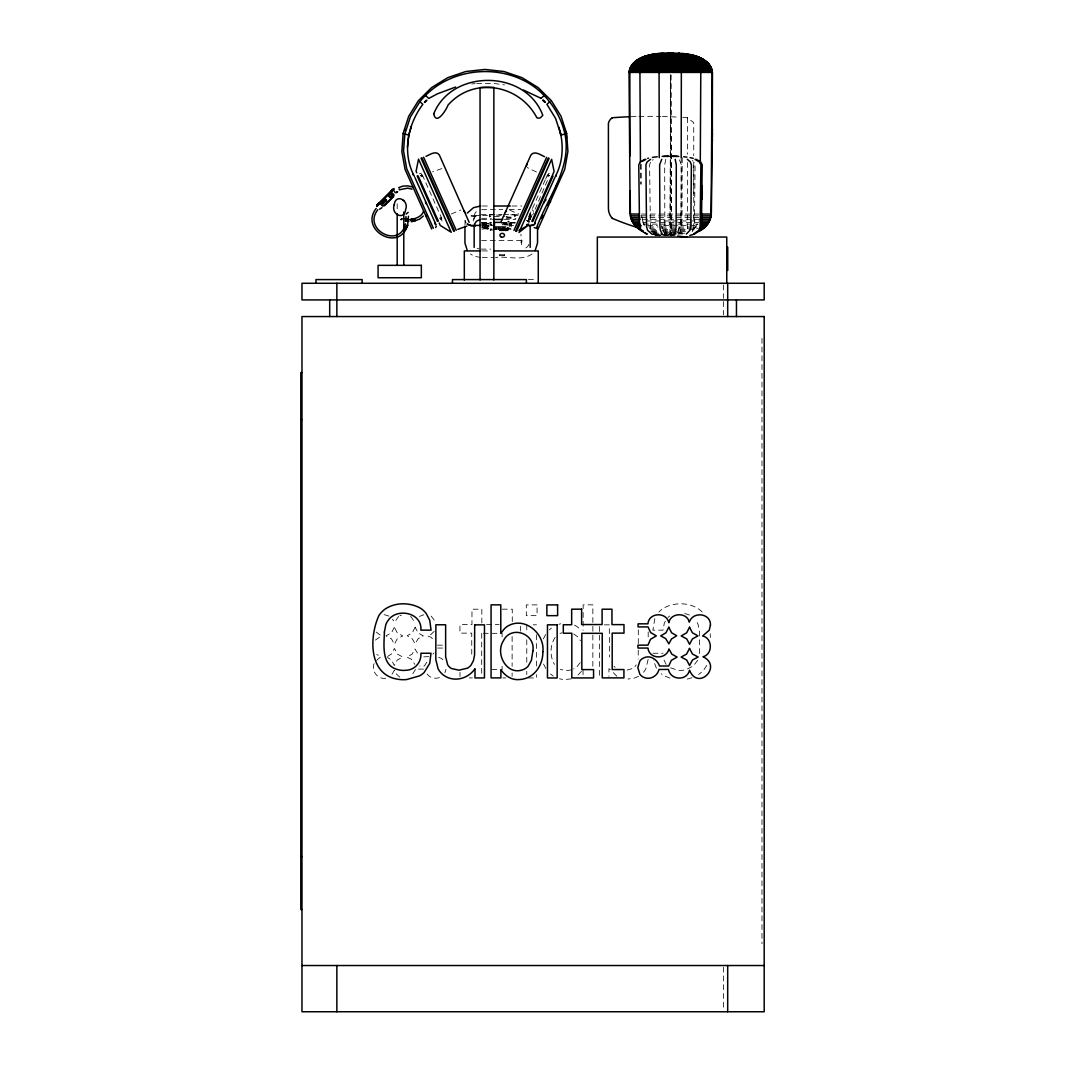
<?xml version="1.0" encoding="UTF-8"?>
<svg xmlns="http://www.w3.org/2000/svg" width="1065" height="1065" viewBox="0 0 1065 1065"><rect width="100%" height="100%" fill="white"/><g stroke="black" fill="none" stroke-linecap="round" stroke-linejoin="round"><path stroke-width="0.75" stroke-dasharray="5 3.75" d="M638.294 650.156L638.148 659.062M638.294 643.566L638.308 628.736M670.524 235.991L670.697 75.056L669.912 235.991M681.187 157.713L681.014 215.836L679.843 225.58L677.793 231.425M682.226 157.713L682.039 215.836L680.735 225.58L677.846 232.37M670.138 235.991L670.63 75.056M527.921 221.72L531.222 214.318L529.811 213.306M648.119 659.501L645.856 668.767A18.584 18.584 0 0 1 642.222 673.613M487.024 225.7L488.289 226.406L486.905 225.341M699.386 653.537L699.532 632.038L698.107 624.569A18.531 18.531 0 0 0 695.884 620.536M473.219 221.027L473.499 219.323A7.908 6.55 0 0 1 477.173 215.343M474.151 216.009L475.203 212.734L478.105 210.338M520.905 242.461L521.983 240.197L521.517 245.602L520.958 234.18M464.939 225.381L465.219 219.284M445.969 669.353L444.944 672.721M374.095 663.602C370.647 671.855 379.38 681.134 387.766 677.686M481.886 223.237C484.482 220.881 485.88 227.843 484.362 223.211C487.384 220.468 486.212 225.114 486.812 225.567M487.011 224.063L488.276 223.344L487.024 223.344L485.946 225.061M486.958 226.605L488.303 226.086M485.4 224.675C482.512 227.87 483.696 226.872 486.865 226.406M654.842 618.552L652.872 630.147L663.042 630.147L664.28 623.278L666.45 619.111M485.667 228.829L486.705 227.404A1.478 1.278 0 0 1 487.557 227.497C489.314 230.959 483.537 228.536 481.859 229.108M420.795 176.936L422.765 175.938M665.798 159.324L664.68 164.769L664.826 226.525L666.091 234.06M545.253 179.839L527.854 218.764L530.437 219.789M545.679 178.88L547.477 174.846L550.072 175.871M529.372 215.37L531.462 216.195C531.142 219.843 527.228 215.902 527.481 221.041L529.744 221.933M548.568 176.777L547.53 176.151L548.861 173.196L551.124 174.088M547.397 180.531L532.686 214.957M543.376 638.92L545.852 634.101M486.958 226.219L485.866 227.391L484.335 226.512M501.335 215.13C500.909 216.062 486.146 213.107 490.113 216.528L504.53 216.528M484.295 223.903L483.35 224.662L484.202 225.62M697.682 660.287L693.528 665.771L686.18 669.592A19.969 19.969 0 0 1 678.032 670.271L669.872 667.662M650.395 162.279L649.583 165.195L650.435 228.868M697.322 224.129L692.303 230.386M706.814 665.412L703.393 670.511L698.573 674.598M426.706 662.297L424.403 666.011L419.823 666.011M504.557 255.454L504.264 254.735M392.04 674.225L394.396 670.191L396.792 674.438L399.814 677.14M555.158 637.389C549.886 645.23 549.66 656.266 554.466 664.4M580.185 662.616L577.283 666.397L573.596 669.006M488.169 228.749L481.859 228.722M692.862 230.386L697.162 225.58L660.739 225.58M485.534 228.735L486.705 227.018A1.491 1.291 0 0 1 487.357 227.045L488.249 227.79A1.518 1.318 0 0 1 488.249 228.576M581.463 671.349L576.711 676.408M481.886 222.851L483.364 222.359L484.362 223.211M678.698 234.06L680.575 230.359L681.054 226.525L681.334 164.769L679.244 159.324M434.214 631.372L430.846 634.514L427.598 635.898L430.966 637.269L434.32 640.518M432.976 654.176L433.974 652.925M375.359 640.078L381.337 635.978L375.785 631.745M415.483 669.432L411.316 676.142M692.25 231.757L694.447 226.525L695.086 165.195L694.127 162.279M481.952 225.128L482.778 224.675L481.952 225.514M451.347 213.998L460.905 209.951M481.952 227.457L482.791 227.018L481.952 227.843M531.129 214.411L529.784 214.225M376.504 660.407L380.937 656.732L376.77 654.482M549.327 629.921L551.444 628.084M667.928 617.434L669.672 616.036M398.656 616.355L394.649 622.16L392.426 619.231M652.326 160.203L653.164 159.604M532.047 253.949C521.504 261.551 507.326 255.68 495.478 257.57M419.437 616.449L423.857 614.705M441.815 168.616L432.523 171.851M638.561 676.328L634.221 678.139L627.951 679.031M499.778 254.735L499.778 255.64M504.517 255.613L499.711 255.707M387.54 656.506L391.481 654.016L394.423 648.439L397.338 654.083L402.81 657.078L397.285 659.967L394.356 665.492L391.414 659.941L387.5 657.518M440.59 219.257L441.323 218.897L440.551 219.15M420.675 175.645L421.767 175.139L420.622 175.525M419.397 173.781L420.901 173.196L422.219 176.151M439.286 218.298L441.416 217.673M442.082 221.121L440.87 217.886M485.4 225.061L484.349 225.94L483.35 224.662M559.99 633.462L561.934 632.756M399.961 615.65L401.465 615.117M692.01 677.726L688.363 678.804A33.814 33.814 0 0 1 684.689 679.47M483.35 225.048L485.081 222.811L486.958 223.504M499.711 254.668L504.664 254.881M558.832 624.25L560.722 623.784M571.466 669.858L566.66 670.63L560.35 669.446M571.319 678.858L564.543 679.55A23.643 23.643 0 0 1 559.484 678.751M428.769 656.612L423.191 656.892M504.584 224.915L505.928 224.955M627.059 670.098L632.477 668.501A10.61 10.61 0 0 0 636.258 664.84M471.768 83.989L475.03 83.549M506.141 216.528C515.433 218.964 519.387 213.426 507.739 215.13M506.141 217.034C507.792 218.312 518.908 217.087 514.142 215.13M521.517 240.584L481.593 240.65M471.129 215.729L475.456 215.729L479.104 216.967M476.667 83.469L494.732 83.549L504.49 84.854M471.076 216.062L477.373 216.901M423.497 669.1L416.961 669.113M481.633 209.672L502.76 209.552M509.27 209.525L520.639 209.459M481.633 219.536L491.391 219.483M504.384 219.417L515.766 219.35M693.741 165.807L693.741 195.774M482.299 206.011L490.539 206.011M511.932 206.011L521.81 206.011M641.503 214.052L700.73 214.052M481.127 214.478L502.041 214.478M503.652 214.478L518.122 214.478M480.874 215.556L474.218 215.556L474.151 219.323M482.538 215.556L489.194 215.556M515.074 215.556L518.083 215.556M640.904 215.836L700.57 215.836M641.183 217.593L700.291 217.593M481.606 218.325L491.418 218.325M506.141 218.325L515.953 218.325M699.905 219.31L641.583 219.31L644.325 225.58M641.649 215.836L642.821 220.974L699.386 220.974M507.566 221.52L508.924 221.52M502.361 222.385L513.916 222.385A1.85 1.531 0 0 1 515.22 222.825M642.821 220.974L643.433 222.585L657.877 222.585M660.14 222.585L698.746 222.585M481.606 222.825L491.418 222.825M501.242 222.825L515.953 222.825M481.593 222.931L491.418 222.931M501.242 222.931L515.966 222.931M487.011 223.677L488.276 223.73M509.855 223.956L511.227 223.956M643.473 224.129L658.223 224.129M660.42 224.129L698.001 224.129M490.259 224.582L491.91 224.582M491.91 224.955L490.259 224.955L490.259 223.543M482.019 225.421L494.506 225.421M513.53 225.421L510.215 225.421L510.215 222.385M647.6 225.58L657.451 225.58M648.439 226.951L657.93 226.951M661.099 226.951L696.217 226.951M483.297 227.018L485.547 228.003M649.344 228.216L657.704 228.216M661.485 228.216L698.054 228.216M485.613 228.389L483.297 227.404M491.91 229.002L490.259 229.002L490.259 230.399M490.259 229.388L491.91 229.388M650.648 229.361L657.811 229.361M662.71 229.361L696.35 229.361M490.259 230.027L493.308 230.027M651.673 230.386L657.784 230.386M662.363 230.386L686.113 230.386M651.86 231.425L658.223 231.425M662.989 231.425L685.86 231.425M651.966 232.37L659.262 232.37M663.628 232.37L676.342 232.37M677.207 232.37L684.609 232.37M658.716 233.208L653.684 233.208L660.859 235.538L657.371 235.538L654.895 235.112L675.17 235.112M684.768 233.208L664.28 233.208L666.996 235.538M651.381 233.954L662.257 233.954M664.946 233.954L676.528 233.954M677.62 233.954L684.449 233.954M652.446 234.593L675.862 234.593M663.934 235.538L674.145 235.538M481.127 249.117L490.779 249.117M482.392 250.927L490.606 250.927M482.299 257.57L493.827 257.57M528.4 279.589L536.627 279.589M502.307 609.18L512.265 609.18L512.265 621.627M486.559 624.556L499.152 624.556M533.232 624.822L536.467 624.822M604.361 624.849L609.26 624.849L609.593 656.985M483.257 633.316L502.108 633.316L502.108 638.268M437.422 645.15L443.173 645.15M437.609 648.053L442.587 648.053M652.952 653.258L663.042 653.258M491.844 669.605L502.108 669.605L502.108 666.304M469.292 677.899L472.394 677.899M502.8 677.926L505.915 677.926M528.386 677.952L536.467 677.952L536.467 674.624M529.252 216.009L531.395 216.062M384.146 614.638L389.83 616.369M529.172 215.556L531.342 215.729M480.661 257.57L473.552 255.946L470.424 253.949M657.371 235.538L659.861 235.844M659.927 235.844L655.002 235.112M505.529 223.397L506.594 223.73A2.276 1.97 0 0 1 507.246 224.249L507.566 224.608M650.635 231.078L655.374 232.197A243.113 243.113 0 0 0 658.543 232.876M661.112 235.538L654.11 233.208M536.454 171.971L527.148 167.525M509.869 210.178L518.828 214.158M684.689 613.507L689.614 615.091M482.791 227.018L481.966 226.565M482.791 227.404L481.966 226.951M485.946 224.675L487.024 226.086M482.778 224.675L481.952 224.209M482.778 225.061L481.952 224.595M438.594 657.345L440.204 657.904A9.465 9.465 0 0 1 442.973 659.781M669.938 678.072L664.44 675.889A20.315 20.315 0 0 1 661.219 673.772M529.971 219.43L528.48 218.937L529.917 219.563M528.892 216.435L530.996 217.26M528.626 217.034L530.729 217.859M528.187 218.032L530.277 218.858M574.514 625.168L576.298 626.153A16.201 16.201 0 0 1 580.891 630.493M573.716 633.955L577.549 636.71L580.465 640.691M526.216 220.202L529.119 222.598M616.861 676.288L610.951 670.218M667.342 235.538L664.267 232.37M653.91 233.555L654.669 234.06M610.218 669.539L608.94 668.674L608.94 676.395M553.241 676.035L550.499 674.025M431.179 616.103L435.478 621.787M692.317 160.522L693.142 161.174M682.758 117.403A511.133 511.133 0 0 1 687.457 117.736L693.741 122.675L693.741 155.783M410.651 616.262L415.11 622.692M532.047 209.632L533.658 211.363M427.118 673.985C429.967 678.272 436.078 679.297 440.551 677.154A9.545 9.545 0 0 0 441.908 676.342M465.219 221.879L466.057 223.078L464.939 220.575M417.48 653.085L414.964 648.971L412.088 654.163L406.817 657.092L411.503 659.302L414.818 664.427M666.131 664.454L664.081 660.127M545.839 668.527L543.123 663.162M656.426 668.248L653.311 659.994M663.122 230.386L663.695 231.425M507.18 225.5L507.339 225.78M643.433 222.585L644.152 224.129M422.286 174.846L441.908 218.764M662.323 228.216L661.645 225.58M529.904 214.305L530.17 216.009M528.972 219.323L529.252 221.027M710.182 633.728L710.395 637.469M641.21 164.329L641.316 184.165M640.451 164.329L640.558 184.165M670.897 75.056L671.576 235.991M670.777 75.056L671.363 235.991M648.186 631.931L648.199 639.586M511.227 223.89L511.227 226.965M761.981 338.311L761.981 943.776M723.415 284.941L723.415 298.253M723.415 301.581L723.415 314.894M723.415 967.18L723.415 1010.099M693.741 162.412L693.741 230.293M687.457 117.736L687.457 154.185M687.457 162.479L687.457 228.775M599.475 626.513L599.475 677.939M592.859 666.277L592.859 604.853L583.141 604.853L583.141 630.227M583.048 669.712L583.048 676.262M536.467 634.78L536.467 666.331M530.104 215.556L530.104 218.844M526.776 624.822L526.776 633.129M526.776 639.759L526.776 664.667M526.776 671.309L526.776 674.624M520.639 626.153L520.639 631.811M512.119 636.537L512.119 666.344M512.119 672.96L512.119 676.275M511.227 224.276L509.855 223.57L509.855 230.027M508.924 225.966L508.924 221.134L507.566 221.134L507.246 224.635A2.276 1.97 0 0 0 506.594 224.116L505.529 223.783A3.355 2.902 0 0 0 503.891 223.956L503.106 224.342A3.488 3.022 0 0 0 502.321 225.074M490.113 215.13C489.008 213.107 489.008 218.538 490.113 216.528M488.303 225.7L488.289 226.406M484.375 228.003L484.349 228.829M481.833 623.012L481.833 609.207L471.968 609.207L471.968 624.623L459.947 624.623L459.947 633.129L471.742 633.129L471.742 657.957M481.686 633.316L481.686 676.248M460 672.335L460 676.515M397.178 203.774L397.178 212.095M505.529 223.397A3.355 2.902 0 0 0 503.891 223.57L503.106 223.956A3.488 3.022 0 0 0 502.134 224.981M503.838 224.901A1.757 1.518 0 0 1 504.584 224.529L505.928 224.569A2.13 1.837 0 0 1 506.78 225.008M488.249 228.176A1.518 1.318 0 0 1 488.249 228.962M528.972 244.258A7.908 6.55 0 0 1 523.394 248.891M479.077 248.891A7.908 6.55 0 0 1 477.173 248.238M490.805 222.385A1.85 1.531 0 0 0 488.955 223.916L488.955 225.447A1.85 1.531 0 0 0 490.805 226.978M631.066 116.697A511.133 511.133 0 0 1 637.336 116.498M638.894 116.458A511.133 511.133 0 0 1 660.846 116.458M662.403 116.498A511.133 511.133 0 0 1 679.63 117.217M672.934 235.405A243.113 243.113 0 0 1 664.919 234.1M702.181 611.989A24.988 24.988 0 0 0 698.84 609.1C688.576 602.138 674.078 602.231 663.415 608.221A21.966 21.966 0 0 0 658.902 612.042M615.144 667.289A12.527 12.527 0 0 1 613.946 666.264M394.396 627.232L391.494 632.81L385.969 635.858L391.521 638.933L394.383 644.285L397.205 638.907L402.743 635.912L397.258 632.823L394.396 627.232M415.15 627.258L412.301 632.81L407.229 635.725L412.461 639L415.07 643.859L418.265 638.574L423.244 635.872L418.039 632.836L415.15 627.258M537.066 604.893L526.31 604.893L526.31 615.65L537.066 615.65L537.066 604.893M548.049 175.139L549.473 175.805L548.049 175.139"/><path stroke-width="1.5" d="M712.325 128.985L712.219 142.817L711.926 142.071M711.992 135.415L712.112 133.458M712.112 134.669L712.112 136.387M712.126 138.117L712.312 132.992M681.187 157.713L681.347 73.392C681.054 66.416 680.761 56.884 673.519 53.436M701.223 188.225C703.299 185.696 700.051 183.686 700.943 190.409C700.743 192.419 700.757 202.23 701.928 196.998M712.259 140.979L711.992 141.791M711.806 134.496L712.179 130.316L712.179 133.764M712.259 134.39L712.259 130.316M711.952 136.253L712.179 135.508L712.365 141.073M700.291 162.665L700.783 73.392C701.196 61.61 689.281 53.942 678.605 53.436M711.886 140.647L712.352 142.337M712.259 128.692L712.152 127.228L711.819 129.065M711.806 140.833L712.152 142.83L712.285 140.66M712.365 135.415L712.179 139.688L712.365 138.956M711.952 136.613L712.179 135.921M712.285 139.808L712.192 136.613L711.74 139.701M712.179 129.065L711.779 127.254L711.753 132.113M712.299 141.405L711.367 212.268C711.62 220.562 705.962 228.576 698.254 231.425C705.815 228.349 711.353 220.522 711.101 212.268L712.166 73.392C712.006 62.09 699.718 56.352 690.093 54.648M711.766 132.459L712.192 131.088M711.793 142.191L711.74 140.194M701.848 188.239L701.569 191.713L701.848 188.239L702.354 192.592L701.076 194.456M702.194 188.159L702.194 191.98M701.223 187.174L701.675 185.616L701.169 197.757L701.649 198.902L701.702 196.985L702.181 198.902L702.181 194.442L702.221 198.875L701.649 196.998M702.194 192.592L702.008 194.469L701.223 192.672M701.489 191.793L701.569 188.239L701.223 191.793M701.835 192.778L701.848 196.346M659.901 53.436C647.906 54.275 629.894 58.628 629.042 73.392L630.147 214.052L639.24 214.052M712.205 132.739L712.192 131.927M701.529 189.157L701.489 188.225M701.476 188.891L701.569 191.713M701.715 196.346L701.489 192.672L701.502 194.056M712.312 137.744L712.179 138.916M555.318 176.444C563.452 161.387 563.944 143.216 558.872 127.294A1.784 1.784 0 0 0 558.779 128.386M538.091 228.935L564.73 169.308L567.911 151.51L566.647 133.484L561.029 116.218L551.337 100.629L538.105 87.543L522.023 77.665L503.958 71.515L484.881 69.438L465.804 71.515L447.739 77.665L431.658 87.543L418.425 100.629L408.734 116.218L403.116 133.484L401.851 151.51L405.033 169.308L431.671 228.935M534.177 227.551L536.414 228.269C547.264 197.77 572.105 168.217 564.916 133.99C560.949 116.205 550.978 100.43 536.933 88.874C502.321 61.597 447.566 67.055 419.89 101.668L422.845 104.317C407.549 124.605 401.931 153.373 414.445 176.444M405.685 220.881L405.752 220.042M405.818 218.991L405.991 216.541M405.792 228.975L407.602 225.301L408.481 216.275M407.456 147.037L408.76 135.109L410.997 127.72M383.413 203.522L382.308 203.522L382.308 202.403M391.813 196.439L392.093 194.349L392.266 195.654A1.731 1.731 0 0 1 391.041 196.879L390.589 196.945A1.731 1.731 0 0 1 388.858 195.214L388.925 194.762A1.731 1.731 0 0 1 390.149 193.537C393.464 193.324 387.061 194.669 390.283 196.346M711.952 137.638L711.979 138.29M701.356 198.875L701.489 197.211L701.316 198.662M397.072 191.7L396.726 192.752M436.37 226.312L435.585 227.551M629.841 69.531L629.947 156.062M390.149 196.879L391.041 196.879M494.573 229.068L494.093 228.536L494.759 229.002M526.789 164.21L526.589 165.914M499.738 230.453L500.444 229.601M404.594 130.383L404.94 129.331M405.485 223.796C399.814 249.49 362.087 229.228 377.809 209.765M630.134 68.599C634.607 57.989 647.44 54.874 657.757 53.636M674.877 234.06L676.142 226.525L676.288 164.769L675.17 159.324M501.242 221.4L530.849 155.144C534.271 150.311 540.394 154.784 544.495 156.688M513.942 230.453L546.611 157.327M515.62 231.118L548.289 157.993M516.458 231.451L549.127 158.326M518.975 232.436L528.44 225.141L519.041 230.359L519.56 231.331M520.039 230.04L551.643 159.311L554.093 171.452L552.442 175.179M531.834 221.28L552.056 176.031M532.673 221.6L553.015 176.098M535.083 221.72L554.785 177.629M534.457 224.249L535.176 222.638M544.055 202.763L544.508 201.738M555.744 176.617L556.396 175.126M541.779 218.471L543.177 215.343M547.69 205.252L549.394 201.431M555.611 187.52L557.008 184.391M550.232 202.217L550.565 201.458M405.605 228.988L407.576 225.274C399.402 252.791 359.038 229.907 376.198 208.421M407.602 225.301L405.539 228.802M474.418 224.169L476.468 221.24L480.009 219.536M535.189 250.488L537.532 243.006L537.532 226.978M423.511 211.336C421.78 216.475 416.189 218.565 410.597 219.59M523.408 90.019L541.073 98.339M419.89 101.668L410.411 116.91L404.846 133.99L403.529 150.844L406.697 168.656L433.335 228.269M505.289 212.321L506.447 211.003M701.981 194.429L702.088 196.293L700.863 196.24M385.903 201.032L385.903 199.927L384.798 199.927M661.724 159.324L659.648 164.769L659.914 226.525L660.407 230.359L662.27 234.06M467.282 213.093L473.552 207.635L480.661 206.011M423.311 216.035L419.57 219.177L415.07 220.735M392.825 189.437L377.476 204.773A2.636 2.636 0 0 0 376.73 206.304L394.196 188.825M388.885 195.068L388.246 195.707L390.149 197.597L392.745 195.001L392.093 194.349M389.364 193.99L390.842 193.111L391.454 193.71M381.643 203.069L385.53 199.182L386.648 200.3L382.748 204.187M379.566 209.206L381.949 207.688M383.72 205.918L393.904 195.734M384.465 205.651L393.557 196.559M424.403 102.16L426.266 100.31M424.722 102.453L426.919 100.296M526.669 225.035L527.228 224.222M392.639 189.61L392.586 189.663A2.503 2.303 45 0 1 393.012 189.37A2.809 2.436 45 0 1 393.478 189.304A2.583 2.236 45 0 0 392.373 189.863A2.476 2.143 45 0 1 392.666 189.637M545.919 199.368L545.493 200.872M540.967 98.433L543.922 95.783M549.873 101.668L546.917 104.317L555.611 118.455L561.002 135.109L566.647 133.484M406.191 214.065L408.148 212.361M402.264 218.778L401.119 219.55M401.132 219.55L401.665 219.244M389.763 194.376L390.149 193.537M500.031 230.107L499.618 230.107M642.475 161.174L645.949 159.324M686.313 234.06L689.92 230.359L690.852 226.525L691.385 164.769L690.333 161.893L687.364 159.324M502.52 229.867L502.147 230.426L502.52 229.601M396.659 192.352L397.604 191.727M494.519 228.988L493.694 228.549M426.013 156.315C430.007 154.611 436.024 150.192 439.339 154.984L469.159 222.359M650.635 159.324L647.134 161.893L645.909 164.769L646.522 226.525L647.627 230.359L651.873 234.06M666.863 53.902L667.968 53.436M693.488 234.06L698.746 230.359L700.104 226.525L700.877 164.769L699.346 161.893L695.019 159.324M694.513 234.06L699.998 230.359L701.422 226.525L702.221 164.769L700.624 161.893L696.111 159.324M493.601 229.082L494.466 228.735M644.857 159.324L640.345 161.893L638.747 164.769L639.546 226.525L640.97 230.359L646.455 234.06M466.843 226.1L457.817 229.374M398.656 187.693L402.903 186.109L407.775 185.869L412.754 187.041M399.561 189.77L407.695 188.132L412.102 189.171M667.688 53.436C660.06 56.525 659.288 66.27 659.075 73.392L659.262 157.713M455.674 87.024L437.356 93.84L428.796 98.433L425.827 95.783M533.392 225.141L529.252 226.046M672.388 53.343L670.125 53.343L672.96 53.343M693.288 234.526L689.84 235.392M647.746 158.365L648.505 158.153M507.353 229.96L507.872 230.453L507.166 230.053M533.352 224.915L529.172 225.594M410.278 219.869L414.165 218.951M414.405 219.204L411.729 219.856L414.285 219.257M414.285 218.951L410.278 219.909L414.218 219.097M411.25 221.773L415.15 220.854M414.684 218.924L410.744 219.816L414.565 218.964M410.85 220.002L414.791 219.11M410.571 219.563L414.431 218.738M659.768 53.902L662.883 53.436M652.446 157.367L657.265 156.741M662.683 53.436C651.913 53.942 639.572 61.397 639.932 73.392L640.438 162.665M670.777 53.49L672.348 53.343M475.456 225.421L471.129 225.421L467.389 224.116M404.953 218.831L408.853 219.39L407.176 219.417M662.177 156.382L669.566 156.302M475.376 225.98L471.076 225.753L467.362 224.249M673.692 156.315L672.694 156.315M665.692 156.302L663.828 156.329M493.015 219.47L502.76 219.417M673.08 156.315L674.358 156.302M662.004 53.303L679.483 53.303M659.834 53.436L688.11 54.248L653.378 54.248M657.664 53.636L683.81 53.636L681.573 53.436M655.521 53.902L685.966 53.902C696.79 55.207 711.992 60.332 712.445 73.392L712.312 137.917M651.248 54.648L690.227 54.648M649.144 55.127L692.343 55.127M647.054 55.673L694.42 55.673M644.991 56.285L696.497 56.285M643.939 56.631L697.548 56.631M642.901 57.017L698.587 57.017M641.876 57.443L699.612 57.443M640.864 57.909L700.61 57.909M639.892 58.402L701.595 58.402M638.933 58.934L702.554 58.934M637.988 59.507L703.486 59.507M637.083 60.106L704.404 60.106M636.191 60.732L705.283 60.732M635.339 61.384L706.135 61.384M634.514 62.076L706.974 62.076M633.715 62.795L707.759 62.795M632.996 63.527L708.491 63.527M632.33 64.286L709.157 64.286M631.705 65.085L709.769 65.085M631.159 65.924L710.328 65.924M630.666 66.789L710.821 66.789M630.227 67.681L711.247 67.681M629.854 68.599L711.62 68.599M629.561 69.531L711.926 69.531M629.322 70.49L712.152 70.49M629.162 71.448L712.325 71.448M629.069 72.42L712.418 72.42M480.967 87.41L493.854 87.41L493.854 279.962M712.365 129.477L711.952 128.159M711.74 130.662L712.166 127.387M712.365 134.696L712.259 133.684M711.74 139.222L711.992 140.194M711.766 142.697L712.299 141.765M671.403 156.302L678.791 156.382M677.14 156.329L675.277 156.302M700.996 190.063L702.048 190.049M701.223 197.211L702.008 197.171M402.85 200.446L403.781 200.446M493.827 206.011L510.295 206.011M701.569 214.052L711.327 214.052M630.214 190.781L630.36 215.836L639.399 215.836M701.409 215.836L711.127 215.836M630.36 215.836L630.733 217.593L639.692 217.593M701.116 217.593L710.741 217.593M630.733 217.593L631.279 219.31L640.105 219.31M700.703 219.31L710.209 219.31M631.279 219.31L631.971 220.974L639.213 220.974M701.689 220.974L709.503 220.974M494.107 222.385L500.71 222.385M631.971 220.974L632.836 222.585L639.426 222.585M701.01 222.585L708.651 222.585M632.836 222.585L633.835 224.129L640.265 224.129M701.649 224.129L707.653 224.129M474.218 225.421L480.461 225.421M633.835 224.129L634.98 225.58L641.21 225.58M701.382 225.58L706.508 225.58M494.107 226.978L505.662 226.978M634.98 225.58L636.258 226.951L640.757 226.951M701.848 226.951L705.216 226.951M498.38 228.256L498.38 229.108M498.979 228.256L499.099 229.002M504.664 228.296L504.97 229.108L504.53 228.403M507.965 228.296L507.353 229.108M636.258 226.951L637.669 228.216L640.544 228.216M700.584 228.216L703.819 228.216M495.438 228.403L495.158 228.642M507.819 228.403L509.03 229.082L508.471 228.349M508.271 228.589C504.89 228.762 507.632 229.095 506.7 228.482M510.654 229.108L510.228 228.762M501.615 229.334L501.735 228.988M637.669 228.216L643.22 231.425M506.407 229.641L506.407 230.453M503.239 229.747C505.622 230.533 502.267 229.441 503.372 230.453M506.274 229.747L506.101 230.453M639.186 229.361L641.01 230.386M726.756 247.173L727.741 247.173L727.741 270.377L726.756 270.377M480.741 250.927L464.313 250.927L464.313 280.042M493.894 250.927L538.264 250.927L538.264 283.277M301.967 372.577L300.809 372.577L300.809 909.51L301.967 909.51M300.809 419.504L301.967 419.504M300.809 856.566L301.967 856.566M301.967 965.529L764.191 965.529M666.61 156.302L667.888 156.315M668.288 156.315L667.276 156.315M668.514 53.343L670.697 53.49M495.678 229.215L496.184 228.496M407.429 221.307C412.594 221.547 401.931 220.269 406.417 221.187M683.703 156.741L686.925 157.127M678.804 53.436L681.986 53.902M526.829 224.928L528.56 224.888L528.586 224.009M690.093 157.647L693.235 158.365M683.57 54.248L685.141 54.648M408.72 135.109L403.116 133.484M496.05 228.616L496.929 229.108L496.357 228.496M505.422 229.694L504.743 230.306L505.409 229.827M673.786 53.436L674.997 53.902M535.242 222.479L534.191 224.835M647.48 234.06L645.35 233.009M640.797 230.386L643.034 231.425M639.399 229.361L634.088 224.129L630.626 215.836M390.735 191.593L393.997 194.788M463.728 210.843L464.886 212.161M543.177 99.99L545.36 102.16M542.844 100.296L545.027 102.453M382.641 206.131L379.473 202.909M393.691 190.435L395.408 192.765M642.222 230.359L642.847 231.078M391.427 194.376L391.774 195.214M399.229 189.583L399.415 189.091M467.282 250.488L464.939 243.006L464.939 226.978M423.564 157.167L456.233 230.293M421.886 157.82L454.555 230.945M421.048 158.153L453.717 231.278M416.761 172.823L416.082 171.292L418.532 159.151L451.214 232.276L440.258 225.421L439.166 222.971M418.119 175.858L438.341 221.107M417.161 175.925L437.502 221.44M414.964 177.629L434.666 221.72M434.933 222.305L435.984 224.675M412.967 174.247L413.353 175.126M425.441 202.177L426.266 204.001M435.039 223.663L435.572 224.835M426.106 215.396L426.559 216.395M564.956 129.744L565.755 132.18M563.957 128.159L565.329 132.34M559.937 131.847L560.736 134.297M711.779 127.228L711.806 127.986M701.609 189.41L701.835 191.713M701.502 194.935L701.569 196.346M566.3 135.002L566.513 137.984M712.299 132.433L712.179 133.178M701.848 187.28L702.021 185.603L702.194 187.52M712.179 138.33L711.992 139.342M712.299 140.793L712.112 141.472M712.365 139.342L712.112 141.099M736.461 299.917L736.461 316.558M727.688 283.277L727.688 316.558M727.688 965.529L727.688 1011.75M726.756 283.277L726.756 237.056L597.332 237.056L597.332 283.277M711.992 129.477L711.992 130.236M530.17 225.873L530.17 247.413M526.416 283.277L526.416 279.589L452.452 279.589L452.452 283.277M507.819 228.296L507.952 229.108M507.646 228.256L507.646 229.108M494.506 222.385L494.506 225.421M480.049 87.41L480.049 279.962M474.151 225.873L474.151 247.413M403.781 212.095L403.781 265.345M397.178 213.759L397.178 265.345M362.167 283.277L362.167 279.589L315.946 279.589L315.946 283.277M336.86 283.277L336.86 316.558M336.86 965.529L336.86 1011.75M329.697 299.917L329.697 316.558M410.518 126.735A1.784 1.784 0 0 1 410.984 128.386M392.24 189.996A2.636 2.09 45 0 1 393.531 189.49M392.08 190.156A2.636 1.864 45 0 1 393.265 189.756M391.228 191.008A2.636 0.679 45 0 1 391.92 191.114M391.467 190.768A2.636 1.012 45 0 1 392.293 190.728M392.972 190.049A2.636 1.611 45 0 0 391.893 190.342L378.301 203.947A2.636 1.611 45 0 0 377.915 205.119M391.68 190.555A2.636 1.318 45 0 1 392.639 190.382M377.13 205.891A2.636 2.29 45 0 1 377.716 204.52M377.356 205.678A2.636 2.09 45 0 1 377.862 204.374M376.837 206.197A2.636 2.543 45 0 1 377.529 204.706A2.636 2.436 45 0 0 376.957 206.064M377.609 205.412A2.636 1.864 45 0 1 378.022 204.214M378.967 204.054A2.636 0.679 45 0 1 378.874 203.362M378.235 204.786A2.636 1.318 45 0 1 378.408 203.828M378.594 204.427A2.636 1.012 45 0 1 378.634 203.601M687.457 237.056A243.113 243.113 0 0 1 677.753 236.044M612.295 117.736A9.305 9.305 0 0 0 608.408 123.247L608.421 208.86A14.777 14.777 0 0 0 612.295 218.325M612.295 117.736A511.133 511.133 0 0 1 629.495 116.751M636.564 227.244A240.677 240.677 0 0 1 612.295 218.338M474.671 624.849L474.577 654.935L473.446 660.659L471.049 665.093A12.527 12.527 0 0 1 467.455 668.168L458.935 670.178L451.454 668.501A10.61 10.61 0 0 1 447.673 664.84L445.649 656.746L445.623 624.769L435.878 624.769L435.811 659.501L438.074 668.767A18.584 18.584 0 0 0 445.37 676.342C455.66 682.345 468.733 678.112 474.99 668.674L474.99 677.939L484.469 677.939L484.469 624.849L474.671 624.849M384.398 632.038C384.079 644.804 380.99 665.505 397.751 669.592A19.969 19.969 0 0 0 405.898 670.271C414.991 670.045 421.567 662.137 420.888 653.258L430.979 653.258L429.754 663.389L424.11 672.534A20.315 20.315 0 0 1 419.49 675.889L406.617 679.563A33.814 33.814 0 0 1 395.568 678.804C368.131 672.761 369.622 635.605 378.954 615.424A24.988 24.988 0 0 1 385.091 609.1C395.355 602.138 409.852 602.231 420.515 608.221A21.966 21.966 0 0 1 426.253 613.547L429.767 620.376L431.059 630.147L420.888 630.147C422.392 612.615 396.792 607.303 388.059 620.536A18.531 18.531 0 0 0 385.823 624.569L384.398 632.038M532.886 650.888L531.448 660.233L528.267 666.038A12.341 12.341 0 0 1 523.581 669.446C506.98 676.461 494.759 653.857 503.465 640.691C511.24 624.742 535.735 633.715 532.886 650.888M542.884 651.673C543.017 661.578 538.171 672.108 529.198 676.887A23.643 23.643 0 0 1 519.387 679.55C511.693 680.389 504.983 675.809 500.883 669.712L500.883 677.899L491.072 677.899L491.072 604.853L500.79 604.853L500.79 633.395L503.039 630.493A16.201 16.201 0 0 1 507.632 626.153C524.433 615.996 544.947 633.475 542.884 651.673M710.462 625.075L709.237 630.24L702.594 635.978C712.645 638.015 712.964 654.442 702.993 656.732C722.989 666.197 697.988 691.385 689.534 670.191C686.965 681.4 670.258 680.216 668.461 669.432L658.982 669.459C657.464 676.208 649.77 680.482 643.38 677.154A9.545 9.545 0 0 1 639.812 674.118L637.829 667.555L639.852 661.046A9.465 9.465 0 0 1 643.726 657.904C650.409 654.576 657.238 659.688 659.528 666.011L668.7 666.011L671.323 660.367L677.114 657.092L671.842 654.163L668.966 648.971C666.331 659.887 649.118 659.435 647.973 648.053L638.028 648.053L637.882 645.15L647.946 645.15L650.515 639.28L656.333 635.898L650.648 632.557L648.026 626.912L638.081 626.912L638.081 623.837L647.919 623.837C648.798 612.415 666.477 611.576 668.82 622.692C670.644 612.442 687.151 611.989 689.281 622.16C692.889 611.044 710.821 613.054 710.462 625.075M394.223 204.826C390.575 213.919 404.394 221.24 405.659 209.459C409.293 200.366 395.474 193.045 394.223 204.826M433.761 113.715C436.237 126.695 447.074 108.377 447.966 105.155C473.659 75.948 519.72 84.641 536.88 117.776A4.699 4.699 0 0 0 540.408 117.762L542.804 115.366C525.977 69.491 452.146 68.586 433.761 113.715M689.508 648.439L686.592 654.083L681.121 657.078L686.645 659.967L689.574 665.492L692.516 659.941L698.107 657.012L692.45 654.016L689.508 648.439M689.534 627.232L686.672 632.823L681.187 635.912L686.725 638.907L689.548 644.285L692.41 638.933L697.961 635.858L692.436 632.81L689.534 627.232M668.78 627.258L665.891 632.836L660.686 635.872L665.665 638.574L668.86 643.859L671.469 639L676.714 635.725L671.629 632.81L668.78 627.258M496.61 230.226L496.61 230.226M500.936 228.882L500.936 228.882M500.164 228.496L499.765 229.334L500.297 228.496M407.296 225.074L405.299 228.775L407.296 225.074M502.587 228.509L502.361 229.334L502.48 228.496M414.591 218.778L410.664 219.67L414.485 218.818M495.438 228.296L495.305 229.108L495.438 228.296M503.226 228.256L503.106 229.108L503.226 228.256M501.189 229.601L501.069 230.453L501.189 229.601M505.649 229.601L505.529 230.453L505.649 229.601M421.341 265.345L378.075 265.345L378.075 277.739L421.341 277.739L421.341 265.345M764.191 283.277L301.967 283.277L301.967 299.917L764.191 299.917L764.191 283.277M764.191 316.558L301.967 316.558L301.967 1011.75L764.191 1011.75L764.191 316.558M557.621 604.893L546.864 604.893L546.864 615.65L557.621 615.65L557.621 604.893M581.623 609.18L571.665 609.18L571.665 624.742L563.305 624.742L563.305 633.236L571.812 633.236L571.812 677.926L593.564 677.926L593.564 669.605L581.823 669.605L581.823 633.316L602.244 633.316L602.244 677.899L623.93 677.899L623.93 669.552L612.189 669.552L612.189 633.129L623.984 633.129L623.984 624.623L611.962 624.623L611.962 609.207L602.098 609.207L602.098 624.556L581.623 624.556L581.623 609.18M557.155 624.822L547.463 624.822L547.463 677.952L557.155 677.952L557.155 624.822M501.069 236.909A2.303 1.904 0 0 0 504.53 235.258A2.303 1.904 0 0 0 501.069 233.608A2.303 1.904 0 0 0 501.069 236.909"/></g></svg>
